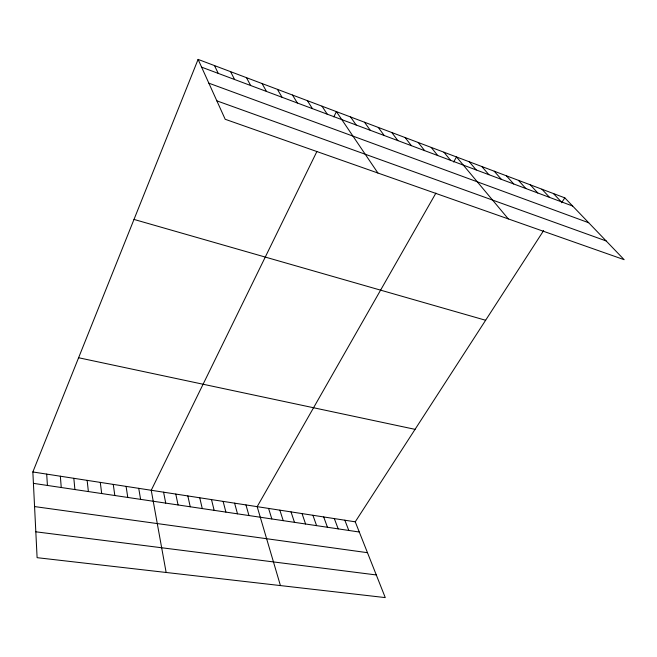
<?xml version="1.0" encoding="UTF-8"?>
<svg xmlns="http://www.w3.org/2000/svg" width="657" height="657" viewBox="0 0 657 657"><rect width="100%" height="100%" fill="white"/><g stroke="black" fill="none" stroke-linecap="round" stroke-linejoin="round"><path stroke-width="0.99" d="M543.626 230.582L355.248 521.822L385.265 597.599L37.104 557.678L32.85 471.964L198.094 59.401L564.798 197.847L624.15 259.679L225.187 119.27L198.094 59.401M316.83 151.627L151.241 490.278L166.147 572.477M333.838 116.847L336.392 111.616L377.906 173.013M435.911 193.109L257.174 506.654L280.432 585.576M453.634 162.008L456.508 156.966L508.313 218.912M561.62 202.758L564.798 197.847M35.815 531.809L376.297 574.957M34.566 506.572L367.477 552.685M33.417 483.355L359.289 532.022M32.85 471.964L355.248 521.822M78.602 357.745L415.06 429.349M134.003 219.43L485.622 320.263M216.843 100.841L606.181 240.955M208.852 83.168L588.697 222.748M201.609 67.162L572.649 206.035M553.449 193.569L561.201 201.748M541.935 189.216L549.589 197.404M530.265 184.814L537.804 192.994M518.414 180.338L525.846 188.518M506.399 175.805L513.717 183.976M494.195 171.198L501.398 179.369M481.819 166.525L488.898 174.688M469.262 161.778L476.21 169.941M443.951 152.227L450.628 160.365M431.206 147.414L437.743 155.545M418.263 142.528L424.66 150.65M405.131 137.568L411.381 145.673M391.802 132.533L397.896 140.631M378.268 127.425L384.205 135.506M364.52 122.235L370.293 130.3M350.567 116.971L356.168 125.011M321.996 106.179L327.235 114.187M307.369 100.661L312.42 108.635M292.505 95.051L297.358 103.001M277.41 89.352L282.058 97.277M262.061 83.554L266.496 91.454M246.465 77.666L250.678 85.533M230.607 71.679L234.598 79.513M214.486 65.593L218.239 73.395M344.851 520.213L348.801 530.454M334.331 518.587L338.191 528.869M323.696 516.944L327.449 527.267M312.929 515.277L316.592 525.641M302.039 513.593L305.595 524.007M291.026 511.893L294.476 522.34M279.874 510.169L283.216 520.664M268.59 508.419L271.826 518.956M245.956 504.921L248.962 515.548M234.606 503.163L237.497 513.831M223.125 501.39L225.893 512.099M211.505 499.591L214.149 510.349M199.744 497.776L202.266 508.575M187.836 495.936L190.234 506.777M175.789 494.072L178.055 504.954M163.593 492.183L165.72 503.114M138.742 488.34L140.59 499.361M126.087 486.385L127.787 497.448M113.267 484.398L114.819 495.509M100.291 482.394L101.687 493.555M87.143 480.366L88.383 491.567M73.83 478.304L74.906 489.555M60.345 476.218L61.257 487.51M46.688 474.108L47.427 485.449"/></g></svg>
